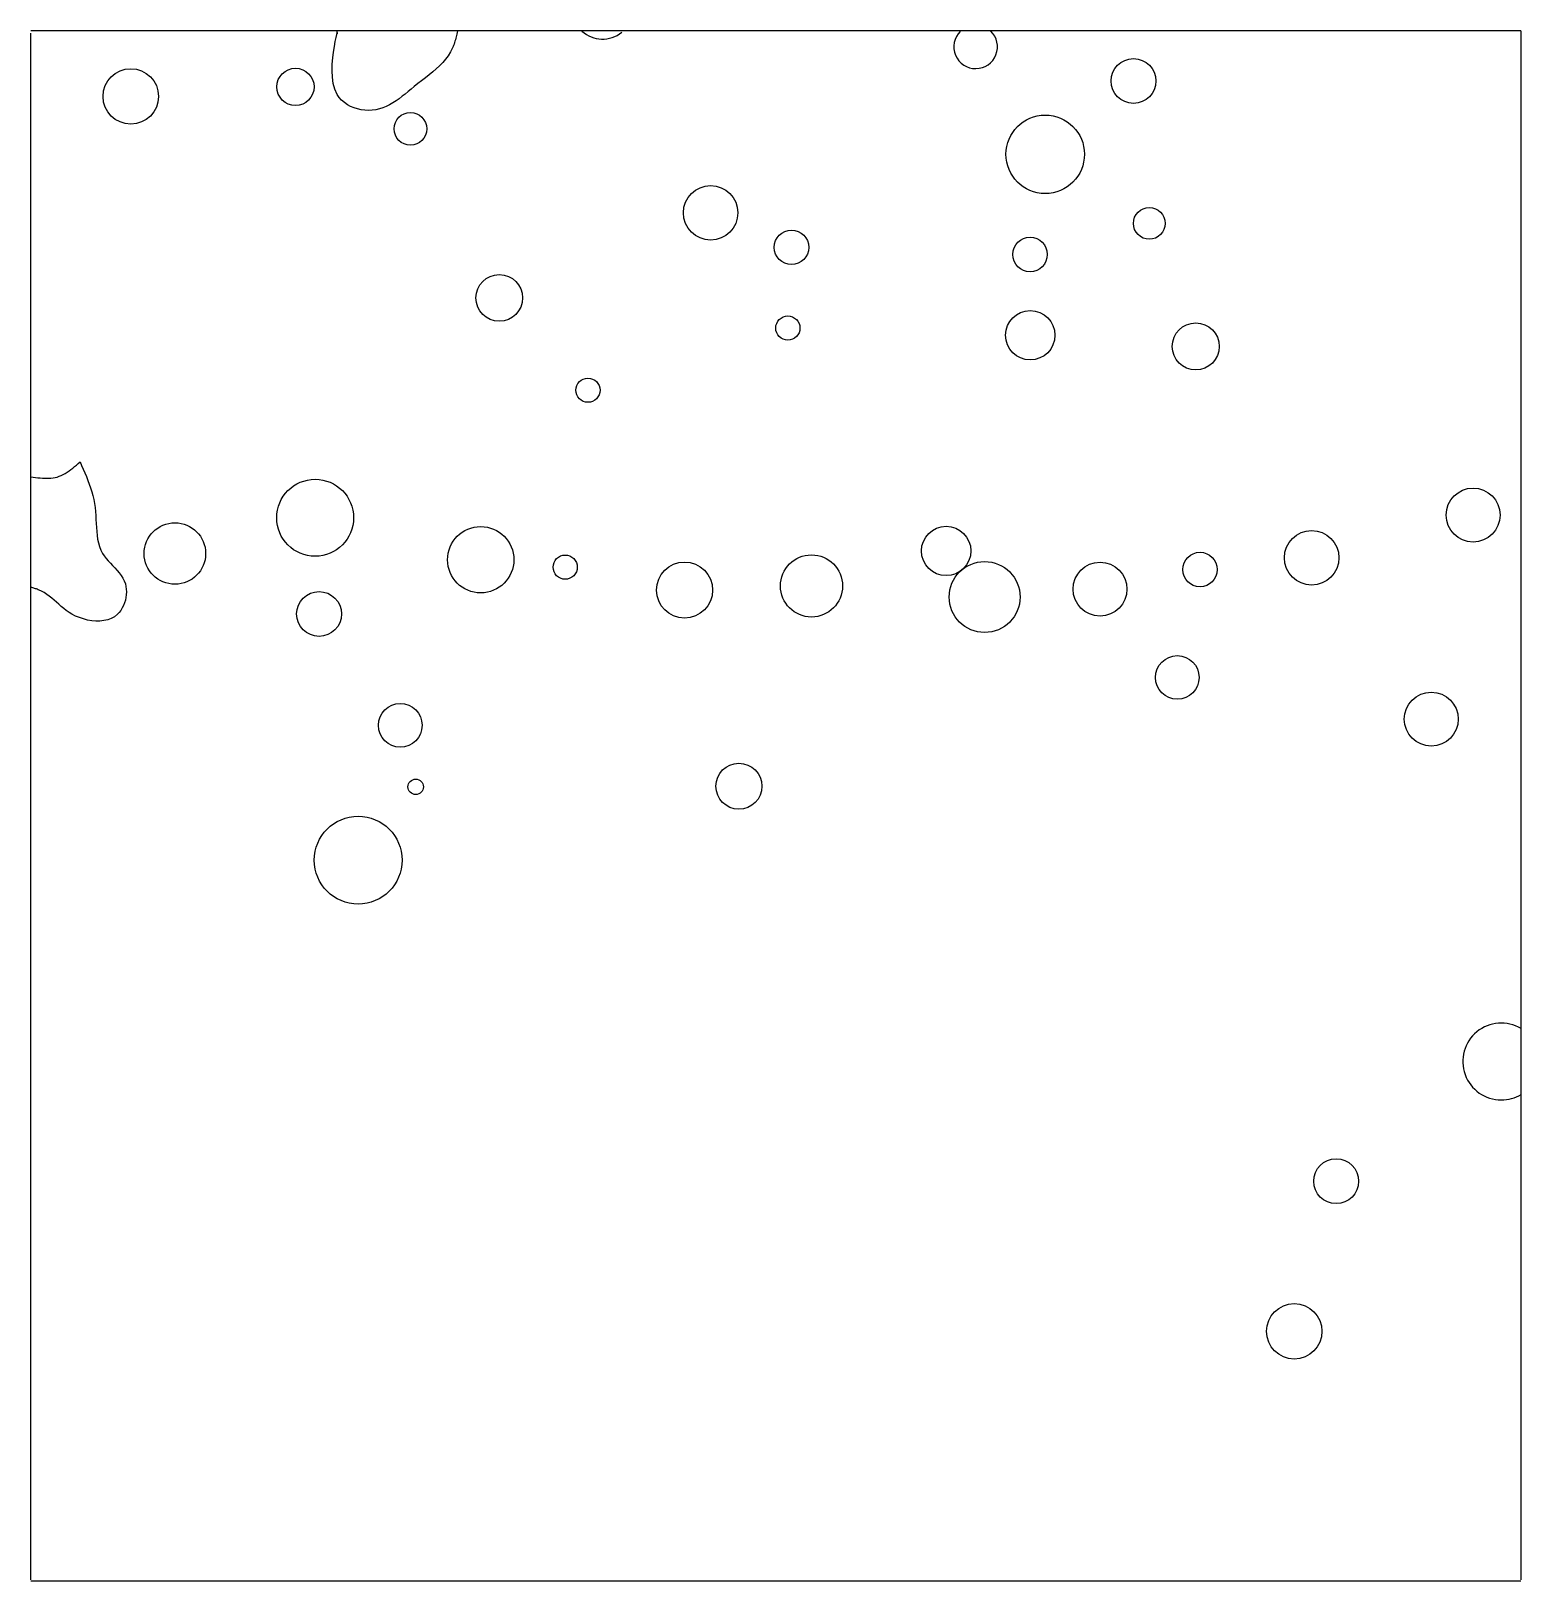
# Model space of a CAD drawing. Extents: x 7.05 to 8.03, y -3.43 to -2.41.
import ezdxf

# ---------------------------------------------------------------- set-up
doc = ezdxf.new("R2010")
doc.units = 0
doc.layers.add('LAYER1', color=7, linetype='CONTINUOUS')
doc.layers.add('LAYER12', color=5, linetype='CONTINUOUS')

msp = doc.modelspace()

# ---------------------------------------------------------------- linework, layer by layer
at = {"layer": 'LAYER1', "color": 7, "linetype": 'CONTINUOUS'}
for points in [[(7.3309, -2.4084), (7.3307, -2.4094), (7.3304, -2.4104), (7.3302, -2.4113), (7.33, -2.4123), (7.3297, -2.4132), (7.3295, -2.4142), (7.3292, -2.4151), (7.3289, -2.416), (7.3286, -2.417), (7.3283, -2.4179), (7.328, -2.4187), (7.3276, -2.4196), (7.3263, -2.4222), (7.3248, -2.4247), (7.323, -2.427), (7.3211, -2.4292), (7.319, -2.4313), (7.3168, -2.4334), (7.3145, -2.4354), (7.3121, -2.4373), (7.3097, -2.4393), (7.3072, -2.4412), (7.3047, -2.4431), (7.3023, -2.4451), (7.3002, -2.4467), (7.2983, -2.4483), (7.2963, -2.45), (7.2943, -2.4515), (7.2923, -2.4531), (7.2903, -2.4545), (7.2882, -2.4559), (7.2861, -2.4571), (7.2839, -2.4582), (7.2816, -2.4591), (7.2793, -2.4598), (7.2769, -2.4604), (7.2746, -2.4607), (7.2722, -2.4608), (7.2697, -2.4607), (7.2673, -2.4604), (7.2649, -2.4598), (7.2626, -2.4591), (7.2603, -2.4582), (7.2582, -2.4571), (7.2562, -2.4557), (7.2544, -2.4541), (7.2528, -2.4523), (7.2515, -2.4503), (7.2499, -2.4468), (7.2489, -2.443), (7.2483, -2.4389), (7.2481, -2.4347), (7.2482, -2.4304), (7.2485, -2.4262), (7.249, -2.4223), (7.2496, -2.4186), (7.2502, -2.4154), (7.2507, -2.4127), (7.2512, -2.4108), (7.2514, -2.4096), (7.2514, -2.4095), (7.2514, -2.4095), (7.2514, -2.4094), (7.2514, -2.4094), (7.2514, -2.4094), (7.2514, -2.4094), (7.2514, -2.4094), (7.2514, -2.4094), (7.2514, -2.4094), (7.2514, -2.4095), (7.2514, -2.4095), (7.2514, -2.4096), (7.2514, -2.4097), (7.2514, -2.4098), (7.2514, -2.4099), (7.2514, -2.41), (7.2514, -2.4101), (7.2514, -2.4102), (7.2514, -2.4102), (7.2514, -2.4102), (7.2514, -2.4102), (7.2514, -2.4101), (7.2514, -2.4099), (7.2514, -2.4096), (7.2514, -2.4095), (7.2514, -2.4095), (7.2514, -2.4094), (7.2514, -2.4093), (7.2514, -2.4092), (7.2514, -2.4091), (7.2514, -2.409), (7.2514, -2.4089), (7.2514, -2.4088), (7.2514, -2.4087), (7.2514, -2.4086), (7.2514, -2.4084)], [(7.0817, -2.6928), (7.0827, -2.6952), (7.0838, -2.6976), (7.0849, -2.7001), (7.0859, -2.7025), (7.0868, -2.705), (7.0878, -2.7075), (7.0886, -2.71), (7.0894, -2.7125), (7.0901, -2.7151), (7.0907, -2.7177), (7.0912, -2.7203), (7.0916, -2.723), (7.0919, -2.7256), (7.0921, -2.7282), (7.0922, -2.7309), (7.0924, -2.7335), (7.0925, -2.7362), (7.0927, -2.7388), (7.093, -2.7413), (7.0933, -2.7439), (7.0938, -2.7463), (7.0945, -2.7487), (7.0954, -2.751), (7.0965, -2.7532), (7.0977, -2.7549), (7.0989, -2.7565), (7.1003, -2.7581), (7.1017, -2.7597), (7.1032, -2.7613), (7.1047, -2.7628), (7.1061, -2.7644), (7.1075, -2.7661), (7.1088, -2.7678), (7.1099, -2.7695), (7.1108, -2.7714), (7.1116, -2.7733), (7.112, -2.775), (7.1122, -2.7768), (7.1123, -2.7786), (7.1122, -2.7805), (7.112, -2.7823), (7.1116, -2.7841), (7.1111, -2.7859), (7.1104, -2.7876), (7.1096, -2.7892), (7.1087, -2.7908), (7.1076, -2.7922), (7.1064, -2.7934), (7.1045, -2.795), (7.1023, -2.7962), (7.1, -2.797), (7.0975, -2.7976), (7.0948, -2.7979), (7.0921, -2.7979), (7.0894, -2.7977), (7.0866, -2.7972), (7.0839, -2.7965), (7.0813, -2.7956), (7.0787, -2.7946), (7.0763, -2.7933), (7.0744, -2.7922), (7.0726, -2.7909), (7.0709, -2.7896), (7.0692, -2.7882), (7.0676, -2.7868), (7.0661, -2.7855), (7.0645, -2.7841), (7.063, -2.7827), (7.0614, -2.7815), (7.0597, -2.7803), (7.058, -2.7791), (7.0562, -2.7782), (7.0557, -2.7779), (7.0551, -2.7776), (7.0546, -2.7774), (7.054, -2.7772), (7.0534, -2.7769), (7.0529, -2.7767), (7.0523, -2.7765), (7.0517, -2.7763), (7.0511, -2.7761), (7.0505, -2.7759), (7.0499, -2.7757), (7.0493, -2.7755)], [(7.0493, -2.7027), (7.0508, -2.7029), (7.0523, -2.7031), (7.0538, -2.7033), (7.0553, -2.7034), (7.0568, -2.7035), (7.0582, -2.7036), (7.0597, -2.7036), (7.0611, -2.7036), (7.0625, -2.7035), (7.0639, -2.7034), (7.0652, -2.7031), (7.0666, -2.7028), (7.0679, -2.7023), (7.0693, -2.7018), (7.0706, -2.7011), (7.0719, -2.7004), (7.0732, -2.6996), (7.0744, -2.6987), (7.0756, -2.6978), (7.0769, -2.6969), (7.0781, -2.6959), (7.0793, -2.6949), (7.0805, -2.6938), (7.0817, -2.6928)]]:
    msp.add_lwpolyline(points, dxfattribs=at)
for centre, radius in [((7.1152, -2.4516), 0.0183), ((7.2239, -2.4453), 0.0123), ((7.7772, -2.4414), 0.0148), ((7.2998, -2.473), 0.0108), ((7.7189, -2.4898), 0.0259), ((7.498, -2.5284), 0.018), ((7.7876, -2.5354), 0.0105), ((7.5514, -2.5512), 0.0114), ((7.7089, -2.5559), 0.0114), ((7.3585, -2.5846), 0.0154), ((7.549, -2.6045), 0.008), ((7.709, -2.6092), 0.0163), ((7.8183, -2.6166), 0.0155), ((7.417, -2.6455), 0.008), ((7.2369, -2.7297), 0.0254), ((8.0014, -2.7279), 0.0178), ((7.1443, -2.7533), 0.0203), ((7.3462, -2.7574), 0.0219), ((7.6535, -2.7516), 0.0163), ((7.8948, -2.7561), 0.018), ((7.402, -2.7623), 0.008), ((7.4808, -2.7774), 0.0185), ((7.5646, -2.7747), 0.0205), ((7.6789, -2.782), 0.0234), ((7.7551, -2.7768), 0.0178), ((7.8211, -2.7639), 0.0114), ((7.2395, -2.7932), 0.0148), ((7.8061, -2.8351), 0.0144), ((7.2931, -2.8667), 0.0144), ((7.9738, -2.8626), 0.0178), ((7.5167, -2.9069), 0.0152), ((7.3033, -2.9073), 0.0051), ((7.2653, -2.9557), 0.029), ((7.911, -3.1676), 0.0148), ((7.8833, -3.2667), 0.0183)]:
    msp.add_circle(centre, radius, dxfattribs=at)
for centre, radius, start, end in [((7.4266, -2.394), 0.0198, -133.1944, -50.0659), ((7.673, -2.4188), 0.0144, 135.1284, 46.2005), ((8.02, -3.0886), 0.0254, 59.1313, -89.8795), ((8.02, -3.0886), 0.0254, -89.8795, -59.131)]:
    msp.add_arc(centre, radius, start, end, dxfattribs=at)
at = {"layer": 'LAYER12', "color": 5, "linetype": 'CONTINUOUS'}
for points in [[(8.033, -2.4084), (7.0493, -2.4084)], [(7.0493, -3.4308), (7.0493, -2.4099)], [(8.033, -2.4084), (8.033, -3.4308)], [(8.033, -3.4315), (7.0493, -3.4315)]]:
    msp.add_lwpolyline(points, dxfattribs=at)

doc.saveas('drawing.dxf')
